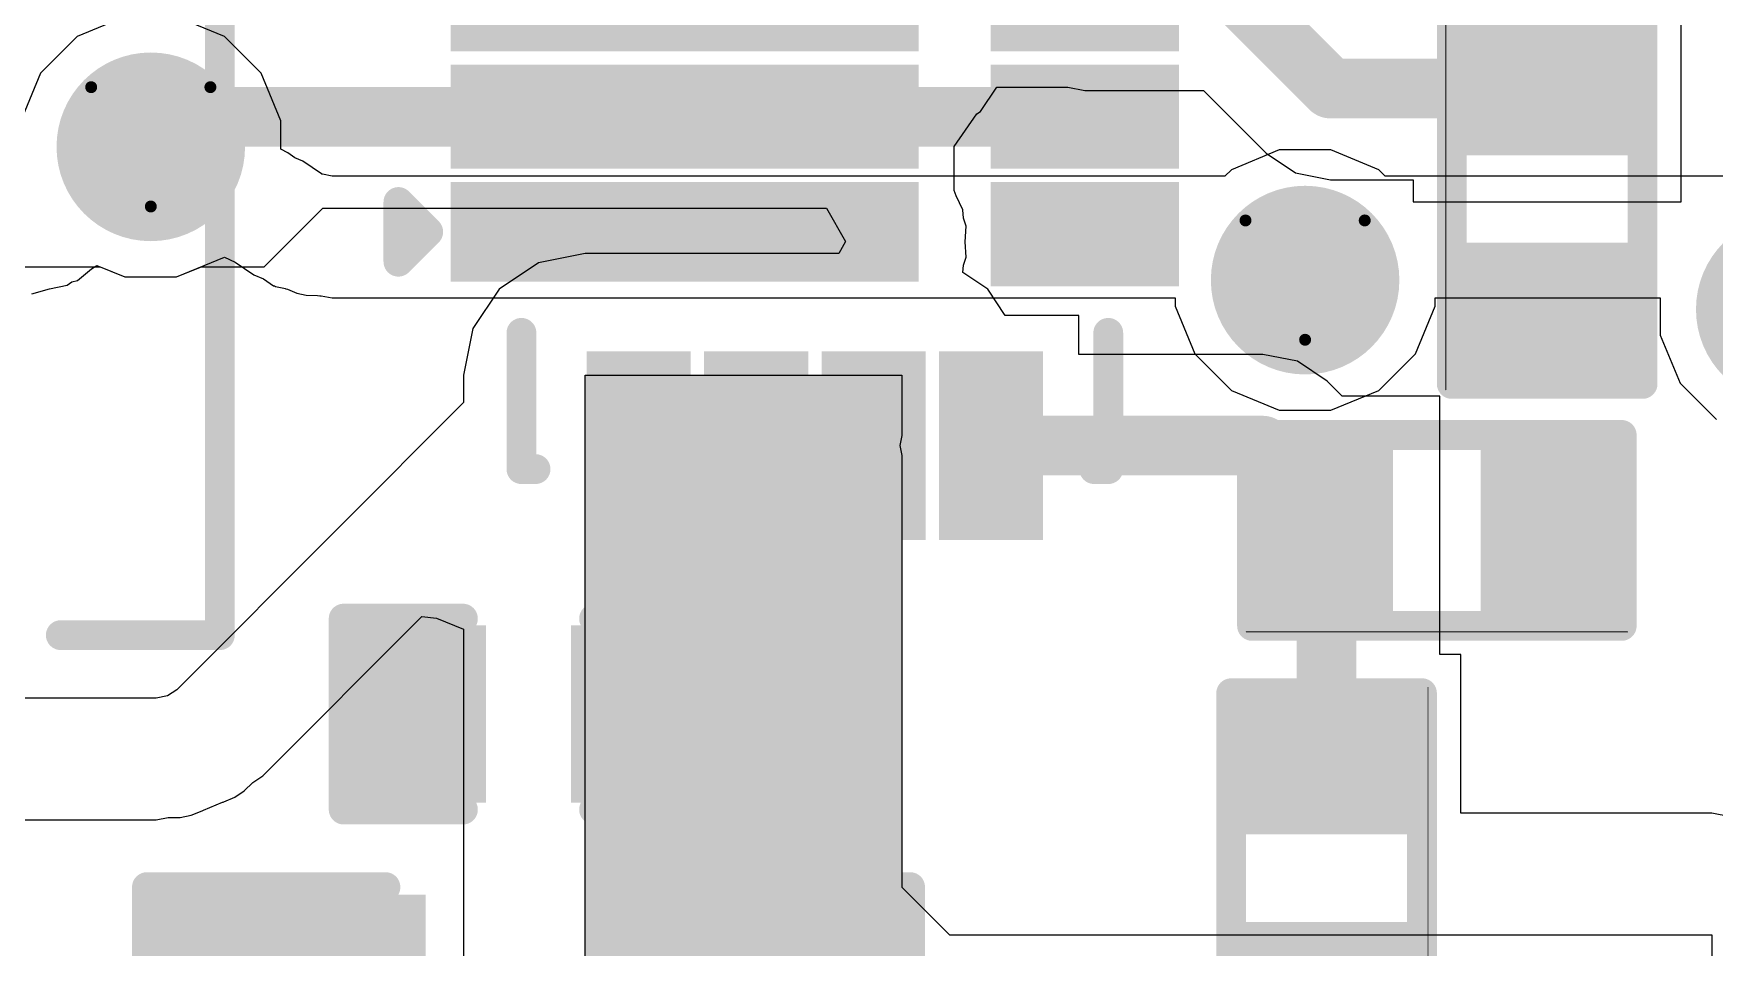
# Model space of a CAD drawing. Header units: inches. Extents: x -6 to 385, y -2 to 102.
# Drawn here: x 8.37 to 15.53, y 13.41 to 17.29 of the extents above; entities that cross this region are included whole.
import ezdxf

# ---------------------------------------------------------------- set-up
doc = ezdxf.new("R2010")
doc.units = ezdxf.units.IN
for name, color, linetype in [('Bottom Layer', 5, 'Continuous'), ('Bottom Overlay', 54, 'Continuous'), ('Bottom Paste', 16, 'Continuous'), ('Bottom Solder', 6, 'Continuous'), ('Drill Drawing', 1, 'Continuous'), ('Layer 1', 16, 'Continuous'), ('Layer 2', 76, 'Continuous'), ('Top Layer', 1, 'Continuous'), ('Top Solder', 216, 'Continuous'), ('Via Holes', 16, 'Continuous')]:
    doc.layers.add(name, color=color, linetype=linetype)

# ---------------------------------------------------------------- blocks, each defined once
blk = doc.blocks.new('R___0402_B_21')
at = {"layer": 'Bottom Layer'}
for points in [[(-0.2413, 0.3175), (-0.2412999999999999, -0.3175), (-0.6985, -0.3175), (-0.6985, 0.3175)], [(0.6985, 0.3175), (0.6985, -0.3175), (0.2413, -0.3175), (0.2412999999999999, 0.3175)]]:
    blk.add_hatch(color=5, dxfattribs=at).paths.add_polyline_path(points)
at = {"layer": 'Bottom Paste'}
for points in [[(-0.2413, 0.3175), (-0.2412999999999999, -0.3175), (-0.6985, -0.3175), (-0.6985, 0.3175)], [(0.6985, 0.3175), (0.6985, -0.3175), (0.2413, -0.3175), (0.2412999999999999, 0.3175)]]:
    blk.add_hatch(color=16, dxfattribs=at).paths.add_polyline_path(points)
at = {"layer": 'Bottom Solder'}
for points in [[(-0.18629884, 0.37250116), (-0.1862988399999999, -0.37250116), (-0.75350116, -0.37250116), (-0.75350116, 0.37250116)], [(0.75350116, 0.37250116), (0.75350116, -0.37250116), (0.18629884, -0.37250116), (0.1862988399999999, 0.37250116)]]:
    blk.add_hatch(color=6, dxfattribs=at).paths.add_polyline_path(points)
at = {"layer": 'Bottom Overlay'}
for points in [[(-0.7874, 0.4064, 0.127, 0.127, 0), (-0.7874, -0.4064, 0.127, 0.127, 0)], [(-0.7874, 0.4064, 0.127, 0.127, 0), (0.7874, 0.4064, 0.127, 0.127, 0)], [(-0.8128, 0.4318, 0.0032258, 0.0032258, 0), (0.8128, 0.4318, 0.0032258, 0.0032258, 0)], [(0.7874, 0.4064, 0.127, 0.127, 0), (0.7874, -0.4064, 0.127, 0.127, 0)], [(-0.7874, -0.4064, 0.127, 0.127, 0), (0.7874, -0.4064, 0.127, 0.127, 0)]]:
    blk.add_lwpolyline(points, format="xyseb", dxfattribs=at)
for points in [[(-0.8191499999999999, 0.4064, 0.0635, 0.0635, 1), (-0.7556499999999999, 0.4064, 0.0635, 0.0635, 1)], [(-0.8191499999999999, 0.4064, 0.0635, 0.0635, 1), (-0.7556499999999999, 0.4064, 0.0635, 0.0635, 1)], [(-0.81360518, 0.4318, 0.0016129, 0.0016129, 1), (-0.8119948199999999, 0.4318, 0.0016129, 0.0016129, 1)], [(0.7556499999999999, 0.4064, 0.0635, 0.0635, 1), (0.8191499999999999, 0.4064, 0.0635, 0.0635, 1)], [(0.7556499999999999, 0.4064, 0.0635, 0.0635, 1), (0.8191499999999999, 0.4064, 0.0635, 0.0635, 1)], [(0.8119948199999999, 0.4318, 0.0016129, 0.0016129, 1), (0.81360518, 0.4318, 0.0016129, 0.0016129, 1)], [(-0.8191499999999999, -0.4064, 0.0635, 0.0635, 1), (-0.7556499999999999, -0.4064, 0.0635, 0.0635, 1)], [(-0.8191499999999999, -0.4064, 0.0635, 0.0635, 1), (-0.7556499999999999, -0.4064, 0.0635, 0.0635, 1)], [(0.7556499999999999, -0.4064, 0.0635, 0.0635, 1), (0.8191499999999999, -0.4064, 0.0635, 0.0635, 1)], [(0.7556499999999999, -0.4064, 0.0635, 0.0635, 1), (0.8191499999999999, -0.4064, 0.0635, 0.0635, 1)]]:
    blk.add_lwpolyline(points, format="xyseb", close=True, dxfattribs=at)
blk = doc.blocks.new('R___0402_B_22')
at = {"layer": 'Bottom Layer'}
for points in [[(-0.2413, 0.3175), (-0.2412999999999999, -0.3175), (-0.6985, -0.3175), (-0.6985, 0.3175)], [(0.6985, 0.3175), (0.6985, -0.3175), (0.2413, -0.3175), (0.2412999999999999, 0.3175)]]:
    blk.add_hatch(color=5, dxfattribs=at).paths.add_polyline_path(points)
at = {"layer": 'Bottom Paste'}
for points in [[(-0.2413, 0.3175), (-0.2412999999999999, -0.3175), (-0.6985, -0.3175), (-0.6985, 0.3175)], [(0.6985, 0.3175), (0.6985, -0.3175), (0.2413, -0.3175), (0.2412999999999999, 0.3175)]]:
    blk.add_hatch(color=16, dxfattribs=at).paths.add_polyline_path(points)
at = {"layer": 'Bottom Solder'}
for points in [[(-0.18629884, 0.37250116), (-0.1862988399999999, -0.37250116), (-0.75350116, -0.37250116), (-0.75350116, 0.37250116)], [(0.75350116, 0.37250116), (0.75350116, -0.37250116), (0.18629884, -0.37250116), (0.1862988399999999, 0.37250116)]]:
    blk.add_hatch(color=6, dxfattribs=at).paths.add_polyline_path(points)
at = {"layer": 'Bottom Overlay'}
for points in [[(-0.7874, 0.4064, 0.127, 0.127, 0), (-0.7874, -0.4064, 0.127, 0.127, 0)], [(0.7874, 0.4064, 0.127, 0.127, 0), (-0.7874, 0.4064, 0.127, 0.127, 0)], [(0.8128, 0.4318, 0.0032258, 0.0032258, 0), (-0.8128, 0.4318, 0.0032258, 0.0032258, 0)], [(0.7874, 0.4064, 0.127, 0.127, 0), (0.7874, -0.4064, 0.127, 0.127, 0)], [(0.7874, -0.4064, 0.127, 0.127, 0), (-0.7874, -0.4064, 0.127, 0.127, 0)]]:
    blk.add_lwpolyline(points, format="xyseb", dxfattribs=at)
for points in [[(-0.8191499999999999, 0.4064, 0.0635, 0.0635, 1), (-0.7556499999999999, 0.4064, 0.0635, 0.0635, 1)], [(-0.8191499999999999, 0.4064, 0.0635, 0.0635, 1), (-0.7556499999999999, 0.4064, 0.0635, 0.0635, 1)], [(-0.81360518, 0.4318, 0.0016129, 0.0016129, 1), (-0.8119948199999999, 0.4318, 0.0016129, 0.0016129, 1)], [(0.7556499999999999, 0.4064, 0.0635, 0.0635, 1), (0.8191499999999999, 0.4064, 0.0635, 0.0635, 1)], [(0.7556499999999999, 0.4064, 0.0635, 0.0635, 1), (0.8191499999999999, 0.4064, 0.0635, 0.0635, 1)], [(0.8119948199999999, 0.4318, 0.0016129, 0.0016129, 1), (0.81360518, 0.4318, 0.0016129, 0.0016129, 1)], [(-0.8191499999999999, -0.4064, 0.0635, 0.0635, 1), (-0.7556499999999999, -0.4064, 0.0635, 0.0635, 1)], [(-0.8191499999999999, -0.4064, 0.0635, 0.0635, 1), (-0.7556499999999999, -0.4064, 0.0635, 0.0635, 1)], [(0.7556499999999999, -0.4064, 0.0635, 0.0635, 1), (0.8191499999999999, -0.4064, 0.0635, 0.0635, 1)], [(0.7556499999999999, -0.4064, 0.0635, 0.0635, 1), (0.8191499999999999, -0.4064, 0.0635, 0.0635, 1)]]:
    blk.add_lwpolyline(points, format="xyseb", close=True, dxfattribs=at)
blk = doc.blocks.new('R___0402_B_24')
at = {"layer": 'Bottom Layer'}
for points in [[(-0.2413, 0.3175), (-0.2412999999999999, -0.3175), (-0.6985, -0.3175), (-0.6985, 0.3175)], [(0.6985, 0.3175), (0.6985, -0.3175), (0.2413, -0.3175), (0.2412999999999999, 0.3175)]]:
    blk.add_hatch(color=5, dxfattribs=at).paths.add_polyline_path(points)
at = {"layer": 'Bottom Paste'}
for points in [[(-0.2413, 0.3175), (-0.2412999999999999, -0.3175), (-0.6985, -0.3175), (-0.6985, 0.3175)], [(0.6985, 0.3175), (0.6985, -0.3175), (0.2413, -0.3175), (0.2412999999999999, 0.3175)]]:
    blk.add_hatch(color=16, dxfattribs=at).paths.add_polyline_path(points)
at = {"layer": 'Bottom Solder'}
for points in [[(-0.18629884, 0.37250116), (-0.1862988399999999, -0.37250116), (-0.75350116, -0.37250116), (-0.75350116, 0.37250116)], [(0.75350116, 0.37250116), (0.75350116, -0.37250116), (0.18629884, -0.37250116), (0.1862988399999999, 0.37250116)]]:
    blk.add_hatch(color=6, dxfattribs=at).paths.add_polyline_path(points)
at = {"layer": 'Bottom Overlay'}
for points in [[(-0.7874, -0.4064, 0.127, 0.127, 0), (-0.7874, 0.4064, 0.127, 0.127, 0)], [(0.7874, 0.4064, 0.127, 0.127, 0), (-0.7874, 0.4064, 0.127, 0.127, 0)], [(0.8128, 0.4318, 0.0032258, 0.0032258, 0), (-0.8128, 0.4318, 0.0032258, 0.0032258, 0)], [(0.7874, -0.4064, 0.127, 0.127, 0), (0.7874, 0.4064, 0.127, 0.127, 0)], [(0.7874, -0.4064, 0.127, 0.127, 0), (-0.7874, -0.4064, 0.127, 0.127, 0)]]:
    blk.add_lwpolyline(points, format="xyseb", dxfattribs=at)
for points in [[(-0.8191499999999999, 0.4064, 0.0635, 0.0635, 1), (-0.7556499999999999, 0.4064, 0.0635, 0.0635, 1)], [(-0.8191499999999999, 0.4064, 0.0635, 0.0635, 1), (-0.7556499999999999, 0.4064, 0.0635, 0.0635, 1)], [(-0.81360518, 0.4318, 0.0016129, 0.0016129, 1), (-0.8119948199999999, 0.4318, 0.0016129, 0.0016129, 1)], [(0.7556499999999999, 0.4064, 0.0635, 0.0635, 1), (0.8191499999999999, 0.4064, 0.0635, 0.0635, 1)], [(0.7556499999999999, 0.4064, 0.0635, 0.0635, 1), (0.8191499999999999, 0.4064, 0.0635, 0.0635, 1)], [(0.8119948199999999, 0.4318, 0.0016129, 0.0016129, 1), (0.81360518, 0.4318, 0.0016129, 0.0016129, 1)], [(-0.8191499999999999, -0.4064, 0.0635, 0.0635, 1), (-0.7556499999999999, -0.4064, 0.0635, 0.0635, 1)], [(-0.8191499999999999, -0.4064, 0.0635, 0.0635, 1), (-0.7556499999999999, -0.4064, 0.0635, 0.0635, 1)], [(0.7556499999999999, -0.4064, 0.0635, 0.0635, 1), (0.8191499999999999, -0.4064, 0.0635, 0.0635, 1)], [(0.7556499999999999, -0.4064, 0.0635, 0.0635, 1), (0.8191499999999999, -0.4064, 0.0635, 0.0635, 1)]]:
    blk.add_lwpolyline(points, format="xyseb", close=True, dxfattribs=at)
blk = doc.blocks.new('PSPMAA0412_1R0M_ANP__B_44')
at = {"layer": 'Bottom Layer'}
for points in [[(-2.47500013, 1.15000024), (-1.07500039, 1.15000024), (-1.07500039, -1.15000024), (-2.47500013, -1.15000024)], [(1.07500039, 1.15000024), (2.47500013, 1.15000024), (2.47500013, -1.15000024), (1.07500039, -1.15000024)]]:
    blk.add_hatch(color=5, dxfattribs=at).paths.add_polyline_path(points)
at = {"layer": 'Bottom Paste'}
for points in [[(-2.47500013, 1.15000024), (-1.07500039, 1.15000024), (-1.07500039, -1.15000024), (-2.47500013, -1.15000024)], [(1.07500039, 1.15000024), (2.47500013, 1.15000024), (2.47500013, -1.15000024), (1.07500039, -1.15000024)]]:
    blk.add_hatch(color=16, dxfattribs=at).paths.add_polyline_path(points)
at = {"layer": 'Bottom Solder'}
for points in [[(-2.57660013, 1.25160024), (-0.9734003899999999, 1.25160024), (-0.9734003899999999, -1.25160024), (-2.57660013, -1.25160024)], [(0.9734003899999999, 1.25160024), (2.57660013, 1.25160024), (2.57660013, -1.25160024), (0.9734003899999999, -1.25160024)]]:
    blk.add_hatch(color=6, dxfattribs=at).paths.add_polyline_path(points)
at = {"layer": 'Bottom Overlay'}
for points in [[(-2.20680026, 1.4224, 0.127, 0.127, 0), (-2.20680026, 2.10000088, 0.127, 0.127, 0)], [(0, 2.10000088, 0.127, 0.127, 0), (-2.20000068, 2.10000088, 0.127, 0.127, 0)], [(2.20000068, 2.10000088, 0.127, 0.127, 0), (0, 2.10000088, 0.127, 0.127, 0)], [(2.20680026, 1.4224, 0.127, 0.127, 0), (2.20680026, 2.10000088, 0.127, 0.127, 0)], [(-2.20680026, -2.10000088, 0.127, 0.127, 0), (-2.20680026, -1.4224, 0.127, 0.127, 0)], [(2.20680026, -2.10000088, 0.127, 0.127, 0), (2.20680026, -1.4224, 0.127, 0.127, 0)], [(0, -2.10000088, 0.127, 0.127, 0), (-2.20000068, -2.10000088, 0.127, 0.127, 0)], [(2.20000068, -2.10000088, 0.127, 0.127, 0), (0, -2.10000088, 0.127, 0.127, 0)]]:
    blk.add_lwpolyline(points, format="xyseb", dxfattribs=at)
for points in [[(-2.23855026, 2.10000088, 0.0635, 0.0635, 1), (-2.17505026, 2.10000088, 0.0635, 0.0635, 1)], [(-2.23175068, 2.10000088, 0.0635, 0.0635, 1), (-2.16825068, 2.10000088, 0.0635, 0.0635, 1)], [(-0.03175, 2.10000088, 0.0635, 0.0635, 1), (0.03175, 2.10000088, 0.0635, 0.0635, 1)], [(-0.03175, 2.10000088, 0.0635, 0.0635, 1), (0.03175, 2.10000088, 0.0635, 0.0635, 1)], [(2.16825068, 2.10000088, 0.0635, 0.0635, 1), (2.23175068, 2.10000088, 0.0635, 0.0635, 1)], [(2.17505026, 2.10000088, 0.0635, 0.0635, 1), (2.23855026, 2.10000088, 0.0635, 0.0635, 1)], [(-2.23855026, 1.4224, 0.0635, 0.0635, 1), (-2.17505026, 1.4224, 0.0635, 0.0635, 1)], [(2.17505026, 1.4224, 0.0635, 0.0635, 1), (2.23855026, 1.4224, 0.0635, 0.0635, 1)], [(-2.23855026, -1.4224, 0.0635, 0.0635, 1), (-2.17505026, -1.4224, 0.0635, 0.0635, 1)], [(2.17505026, -1.4224, 0.0635, 0.0635, 1), (2.23855026, -1.4224, 0.0635, 0.0635, 1)], [(-2.23855026, -2.10000088, 0.0635, 0.0635, 1), (-2.17505026, -2.10000088, 0.0635, 0.0635, 1)], [(-2.23175068, -2.10000088, 0.0635, 0.0635, 1), (-2.16825068, -2.10000088, 0.0635, 0.0635, 1)], [(-0.03175, -2.10000088, 0.0635, 0.0635, 1), (0.03175, -2.10000088, 0.0635, 0.0635, 1)], [(-0.03175, -2.10000088, 0.0635, 0.0635, 1), (0.03175, -2.10000088, 0.0635, 0.0635, 1)], [(2.16825068, -2.10000088, 0.0635, 0.0635, 1), (2.23175068, -2.10000088, 0.0635, 0.0635, 1)], [(2.17505026, -2.10000088, 0.0635, 0.0635, 1), (2.23855026, -2.10000088, 0.0635, 0.0635, 1)]]:
    blk.add_lwpolyline(points, format="xyseb", close=True, dxfattribs=at)
blk = doc.blocks.new('14_VQFN_HR__3_2_5__B_85')
at = {"layer": 'Bottom Layer'}
for points in [[(-1.0700004, 1.69999914), (-0.83000088, 1.69999914), (-0.83000088, 1.10000034), (-1.0700004, 1.10000034)], [(-0.56999886, 1.69999914), (-0.32999934, 1.69999914), (-0.32999934, 1.10000034), (-0.56999886, 1.10000034)], [(-0.06999986, 1.69999914), (0.16999966, 1.69999914), (0.16999966, 1.10000034), (-0.06999986, 1.10000034)], [(0.4300016799999999, 1.69999914), (0.6700012, 1.69999914), (0.6700012, 1.10000034), (0.4300016799999999, 1.10000034)], [(-1.64999924, 0.5999987999999999), (0.13999972, 0.5999987999999999), (0.13999972, 0.37999924), (-1.64999924, 0.37999924)], [(1.25000004, 0.6199987599999999), (1.25000004, 0.3799992399999999), (0.65000124, 0.3799992400000001), (0.65000124, 0.61999876)], [(-1.64999924, 0.11999976), (0.13999972, 0.11999976), (0.13999972, -0.11999976), (-1.64999924, -0.11999976)], [(1.25000004, 0.1199997599999999), (1.25000004, -0.11999976), (0.65000124, -0.1199997599999999), (0.65000124, 0.11999976)], [(-1.64999924, -0.37999924), (0.13999972, -0.37999924), (0.13999972, -0.5999987999999999), (-1.64999924, -0.5999987999999999)], [(1.25000004, -0.3799992400000001), (1.25000004, -0.61999876), (0.65000124, -0.6199987599999999), (0.65000124, -0.3799992399999999)], [(-0.83000088, -1.69999914), (-1.0700004, -1.69999914), (-1.0700004, -1.10000034), (-0.83000088, -1.10000034)], [(-0.32999934, -1.69999914), (-0.56999886, -1.69999914), (-0.56999886, -1.10000034), (-0.3299993399999999, -1.10000034)], [(0.1699996599999999, -1.69999914), (-0.06999986000000004, -1.69999914), (-0.06999985999999996, -1.10000034), (0.16999966, -1.10000034)], [(0.6700012, -1.69999914), (0.4300016799999999, -1.69999914), (0.4300016799999999, -1.10000034), (0.6700012, -1.10000034)]]:
    blk.add_hatch(color=5, dxfattribs=at).paths.add_polyline_path(points)
at = {"layer": 'Bottom Paste'}
for points in [[(-1.0700004, 1.69999914), (-0.83000088, 1.69999914), (-0.83000088, 1.10000034), (-1.0700004, 1.10000034)], [(-0.56999886, 1.69999914), (-0.32999934, 1.69999914), (-0.32999934, 1.10000034), (-0.56999886, 1.10000034)], [(-0.06999986, 1.69999914), (0.16999966, 1.69999914), (0.16999966, 1.10000034), (-0.06999986, 1.10000034)], [(0.4300016799999999, 1.69999914), (0.6700012, 1.69999914), (0.6700012, 1.10000034), (0.4300016799999999, 1.10000034)], [(-1.64999924, 0.5999987999999999), (0.13999972, 0.5999987999999999), (0.13999972, 0.37999924), (-1.64999924, 0.37999924)], [(1.25000004, 0.6199987599999999), (1.25000004, 0.3799992399999999), (0.65000124, 0.3799992400000001), (0.65000124, 0.61999876)], [(-1.64999924, 0.11999976), (0.13999972, 0.11999976), (0.13999972, -0.11999976), (-1.64999924, -0.11999976)], [(1.25000004, 0.1199997599999999), (1.25000004, -0.11999976), (0.65000124, -0.1199997599999999), (0.65000124, 0.11999976)], [(-1.64999924, -0.37999924), (0.13999972, -0.37999924), (0.13999972, -0.5999987999999999), (-1.64999924, -0.5999987999999999)], [(1.25000004, -0.3799992400000001), (1.25000004, -0.61999876), (0.65000124, -0.6199987599999999), (0.65000124, -0.3799992399999999)], [(-0.83000088, -1.69999914), (-1.0700004, -1.69999914), (-1.0700004, -1.10000034), (-0.83000088, -1.10000034)], [(-0.32999934, -1.69999914), (-0.56999886, -1.69999914), (-0.56999886, -1.10000034), (-0.3299993399999999, -1.10000034)], [(0.1699996599999999, -1.69999914), (-0.06999986000000004, -1.69999914), (-0.06999985999999996, -1.10000034), (0.16999966, -1.10000034)], [(0.6700012, -1.69999914), (0.4300016799999999, -1.69999914), (0.4300016799999999, -1.10000034), (0.6700012, -1.10000034)]]:
    blk.add_hatch(color=16, dxfattribs=at).paths.add_polyline_path(points)
at = {"layer": 'Bottom Solder'}
for points in [[(-1.1716004, 1.80159914), (-0.7284008799999999, 1.80159914), (-0.7284008799999999, 0.9984003399999999), (-1.1716004, 0.9984003399999999)], [(-0.6715988599999999, 1.80159914), (-0.22839934, 1.80159914), (-0.22839934, 0.9984003399999999), (-0.6715988599999999, 0.9984003399999999)], [(-0.17159986, 1.80159914), (0.27159966, 1.80159914), (0.27159966, 0.9984003399999999), (-0.17159986, 0.9984003399999999)], [(0.32840168, 1.80159914), (0.7716011999999999, 1.80159914), (0.7716011999999999, 0.9984003399999999), (0.32840168, 0.9984003399999999)], [(1.35160004, 0.72159876), (1.35160004, 0.2783992399999999), (0.5484012399999999, 0.27839924), (0.54840124, 0.72159876)], [(-1.75159924, 0.7015988), (0.24159972, 0.7015988), (0.24159972, 0.2783992399999999), (-1.75159924, 0.2783992399999999)], [(-1.75159924, 0.22159976), (0.24159972, 0.22159976), (0.24159972, -0.22159976), (-1.75159924, -0.22159976)], [(1.35160004, 0.2215997599999999), (1.35160004, -0.2215997600000001), (0.5484012399999999, -0.2215997599999999), (0.54840124, 0.2215997600000001)], [(-1.75159924, -0.2783992399999999), (0.24159972, -0.2783992399999999), (0.24159972, -0.7015988), (-1.75159924, -0.7015988)], [(1.35160004, -0.27839924), (1.35160004, -0.72159876), (0.5484012399999999, -0.72159876), (0.54840124, -0.2783992399999999)], [(-0.7284008799999999, -1.80159914), (-1.1716004, -1.80159914), (-1.1716004, -0.9984003399999999), (-0.7284008799999999, -0.9984003399999999)], [(-0.22839934, -1.80159914), (-0.6715988599999999, -1.80159914), (-0.6715988599999999, -0.9984003399999999), (-0.22839934, -0.9984003399999999)], [(0.27159966, -1.80159914), (-0.17159986, -1.80159914), (-0.17159986, -0.9984003399999999), (0.27159966, -0.9984003399999999)], [(0.7716011999999999, -1.80159914), (0.3284016799999999, -1.80159914), (0.32840168, -0.9984003399999999), (0.7716011999999999, -0.9984003399999999)]]:
    blk.add_hatch(color=6, dxfattribs=at).paths.add_polyline_path(points)
at = {"layer": 'Bottom Overlay'}
for points in [[(-1.44999964, 1.49999954, 0.127, 0.127, 0), (-1.38999976, 1.49999954, 0.127, 0.127, 0)], [(-1.44999964, 0.9200007, 0.127, 0.127, 0), (-1.44999964, 1.49999954, 0.127, 0.127, 0)], [(0.99000056, 1.49999954, 0.127, 0.127, 0), (1.05000044, 1.49999954, 0.127, 0.127, 0)], [(1.05000044, 0.9200007, 0.127, 0.127, 0), (1.05000044, 1.49999954, 0.127, 0.127, 0)], [(-1.97419976, -0.61699902, 0.127, 0.127, 0), (-1.97419976, -0.36299902, 0.127, 0.127, 0)], [(-1.97419976, -0.36299902, 0.127, 0.127, 0), (-1.84719976, -0.48999902, 0.127, 0.127, 0)], [(-1.97419976, -0.61699902, 0.127, 0.127, 0), (-1.84719976, -0.48999902, 0.127, 0.127, 0)], [(-1.44999964, -1.49999954, 0.127, 0.127, 0), (-1.44999964, -0.9200007, 0.127, 0.127, 0)], [(1.05000044, -1.49999954, 0.127, 0.127, 0), (1.05000044, -0.9200007, 0.127, 0.127, 0)], [(-1.44999964, -1.49999954, 0.127, 0.127, 0), (-1.38999976, -1.49999954, 0.127, 0.127, 0)], [(0.99000056, -1.49999954, 0.127, 0.127, 0), (1.05000044, -1.49999954, 0.127, 0.127, 0)]]:
    blk.add_lwpolyline(points, format="xyseb", dxfattribs=at)
for points in [[(-1.48174964, 1.49999954, 0.0635, 0.0635, 1), (-1.41824964, 1.49999954, 0.0635, 0.0635, 1)], [(-1.48174964, 1.49999954, 0.0635, 0.0635, 1), (-1.41824964, 1.49999954, 0.0635, 0.0635, 1)], [(-1.42174976, 1.49999954, 0.0635, 0.0635, 1), (-1.35824976, 1.49999954, 0.0635, 0.0635, 1)], [(0.95825056, 1.49999954, 0.0635, 0.0635, 1), (1.02175056, 1.49999954, 0.0635, 0.0635, 1)], [(1.01825044, 1.49999954, 0.0635, 0.0635, 1), (1.08175044, 1.49999954, 0.0635, 0.0635, 1)], [(1.01825044, 1.49999954, 0.0635, 0.0635, 1), (1.08175044, 1.49999954, 0.0635, 0.0635, 1)], [(-1.48174964, 0.9200007, 0.0635, 0.0635, 1), (-1.41824964, 0.9200007, 0.0635, 0.0635, 1)], [(1.01825044, 0.9200007, 0.0635, 0.0635, 1), (1.08175044, 0.9200007, 0.0635, 0.0635, 1)], [(-2.00594976, -0.36299902, 0.0635, 0.0635, 1), (-1.94244976, -0.36299902, 0.0635, 0.0635, 1)], [(-2.00594976, -0.36299902, 0.0635, 0.0635, 1), (-1.94244976, -0.36299902, 0.0635, 0.0635, 1)], [(-1.87894976, -0.48999902, 0.0635, 0.0635, 1), (-1.81544976, -0.48999902, 0.0635, 0.0635, 1)], [(-1.87894976, -0.48999902, 0.0635, 0.0635, 1), (-1.81544976, -0.48999902, 0.0635, 0.0635, 1)], [(-2.00594976, -0.61699902, 0.0635, 0.0635, 1), (-1.94244976, -0.61699902, 0.0635, 0.0635, 1)], [(-2.00594976, -0.61699902, 0.0635, 0.0635, 1), (-1.94244976, -0.61699902, 0.0635, 0.0635, 1)], [(-1.48174964, -0.9200007, 0.0635, 0.0635, 1), (-1.41824964, -0.9200007, 0.0635, 0.0635, 1)], [(1.01825044, -0.9200007, 0.0635, 0.0635, 1), (1.08175044, -0.9200007, 0.0635, 0.0635, 1)], [(-1.48174964, -1.49999954, 0.0635, 0.0635, 1), (-1.41824964, -1.49999954, 0.0635, 0.0635, 1)], [(-1.48174964, -1.49999954, 0.0635, 0.0635, 1), (-1.41824964, -1.49999954, 0.0635, 0.0635, 1)], [(-1.42174976, -1.49999954, 0.0635, 0.0635, 1), (-1.35824976, -1.49999954, 0.0635, 0.0635, 1)], [(0.95825056, -1.49999954, 0.0635, 0.0635, 1), (1.02175056, -1.49999954, 0.0635, 0.0635, 1)], [(1.01825044, -1.49999954, 0.0635, 0.0635, 1), (1.08175044, -1.49999954, 0.0635, 0.0635, 1)], [(1.01825044, -1.49999954, 0.0635, 0.0635, 1), (1.08175044, -1.49999954, 0.0635, 0.0635, 1)]]:
    blk.add_lwpolyline(points, format="xyseb", close=True, dxfattribs=at)
blk = doc.blocks.new('C___0805_B_166')
at = {"layer": 'Bottom Layer'}
for points in [[(-1.524, 0.7619999999999999), (-0.508, 0.7619999999999999), (-0.508, -0.7619999999999999), (-1.524, -0.7619999999999999)], [(0.508, 0.7619999999999999), (1.524, 0.7619999999999999), (1.524, -0.7619999999999999), (0.508, -0.7619999999999999)]]:
    blk.add_hatch(color=5, dxfattribs=at).paths.add_polyline_path(points)
at = {"layer": 'Bottom Paste'}
for points in [[(-1.524, 0.7619999999999999), (-0.508, 0.7619999999999999), (-0.508, -0.7619999999999999), (-1.524, -0.7619999999999999)], [(0.508, 0.7619999999999999), (1.524, 0.7619999999999999), (1.524, -0.7619999999999999), (0.508, -0.7619999999999999)]]:
    blk.add_hatch(color=16, dxfattribs=at).paths.add_polyline_path(points)
at = {"layer": 'Bottom Solder'}
for points in [[(-1.59399986, 0.8319998599999999), (-0.4380001399999999, 0.8319998599999999), (-0.4380001399999999, -0.8319998599999999), (-1.59399986, -0.8319998599999999)], [(0.4380001399999999, 0.8319998599999999), (1.59399986, 0.8319998599999999), (1.59399986, -0.8319998599999999), (0.4380001399999999, -0.8319998599999999)]]:
    blk.add_hatch(color=6, dxfattribs=at).paths.add_polyline_path(points)
at = {"layer": 'Bottom Overlay'}
for points in [[(-1.6256, 0.8636, 0.127, 0.127, 0), (-0.6096, 0.8636, 0.127, 0.127, 0)], [(-1.6256, -0.8636, 0.127, 0.127, 0), (-1.6256, 0.8636, 0.127, 0.127, 0)], [(0.6096, 0.8636, 0.127, 0.127, 0), (1.6256, 0.8636, 0.127, 0.127, 0)], [(1.6256, -0.8636, 0.127, 0.127, 0), (1.6256, 0.8636, 0.127, 0.127, 0)], [(-1.6256, -0.8636, 0.127, 0.127, 0), (-0.6096, -0.8636, 0.127, 0.127, 0)], [(0.6096, -0.8636, 0.127, 0.127, 0), (1.6256, -0.8636, 0.127, 0.127, 0)]]:
    blk.add_lwpolyline(points, format="xyseb", dxfattribs=at)
for points in [[(-1.65735, 0.8636, 0.0635, 0.0635, 1), (-1.59385, 0.8636, 0.0635, 0.0635, 1)], [(-1.65735, 0.8636, 0.0635, 0.0635, 1), (-1.59385, 0.8636, 0.0635, 0.0635, 1)], [(-0.64135, 0.8636, 0.0635, 0.0635, 1), (-0.57785, 0.8636, 0.0635, 0.0635, 1)], [(0.57785, 0.8636, 0.0635, 0.0635, 1), (0.64135, 0.8636, 0.0635, 0.0635, 1)], [(1.59385, 0.8636, 0.0635, 0.0635, 1), (1.65735, 0.8636, 0.0635, 0.0635, 1)], [(1.59385, 0.8636, 0.0635, 0.0635, 1), (1.65735, 0.8636, 0.0635, 0.0635, 1)], [(-1.65735, -0.8636, 0.0635, 0.0635, 1), (-1.59385, -0.8636, 0.0635, 0.0635, 1)], [(-1.65735, -0.8636, 0.0635, 0.0635, 1), (-1.59385, -0.8636, 0.0635, 0.0635, 1)], [(-0.64135, -0.8636, 0.0635, 0.0635, 1), (-0.57785, -0.8636, 0.0635, 0.0635, 1)], [(0.57785, -0.8636, 0.0635, 0.0635, 1), (0.64135, -0.8636, 0.0635, 0.0635, 1)], [(1.59385, -0.8636, 0.0635, 0.0635, 1), (1.65735, -0.8636, 0.0635, 0.0635, 1)], [(1.59385, -0.8636, 0.0635, 0.0635, 1), (1.65735, -0.8636, 0.0635, 0.0635, 1)]]:
    blk.add_lwpolyline(points, format="xyseb", close=True, dxfattribs=at)
blk = doc.blocks.new('C___0402_B_167')
at = {"layer": 'Bottom Layer'}
for points in [[(-0.2412999999999999, 0.3174999999999999), (-0.2413000000000001, -0.3175), (-0.6985, -0.3174999999999999), (-0.6985, 0.3175)], [(0.6985, 0.3174999999999999), (0.6985, -0.3175), (0.2412999999999999, -0.3174999999999999), (0.2413000000000001, 0.3175)]]:
    blk.add_hatch(color=5, dxfattribs=at).paths.add_polyline_path(points)
at = {"layer": 'Bottom Paste'}
for points in [[(-0.2412999999999999, 0.3174999999999999), (-0.2413000000000001, -0.3175), (-0.6985, -0.3174999999999999), (-0.6985, 0.3175)], [(0.6985, 0.3174999999999999), (0.6985, -0.3175), (0.2412999999999999, -0.3174999999999999), (0.2413000000000001, 0.3175)]]:
    blk.add_hatch(color=16, dxfattribs=at).paths.add_polyline_path(points)
at = {"layer": 'Bottom Solder'}
for points in [[(-0.1813001199999999, 0.3774998799999999), (-0.1813001200000001, -0.3774998800000001), (-0.7584998799999999, -0.3774998799999999), (-0.7584998799999999, 0.3774998800000001)], [(0.7584998799999999, 0.3774998799999999), (0.7584998799999999, -0.3774998800000001), (0.1813001199999999, -0.3774998799999999), (0.1813001200000001, 0.3774998800000001)]]:
    blk.add_hatch(color=6, dxfattribs=at).paths.add_polyline_path(points)
at = {"layer": 'Bottom Overlay'}
for points in [[(-0.7874, 0.4064, 0.127, 0.127, 0), (-0.2794, 0.4064, 0.127, 0.127, 0)], [(-0.7874, -0.4064, 0.127, 0.127, 0), (-0.7874, 0.4064, 0.127, 0.127, 0)], [(0.2794, 0.4064, 0.127, 0.127, 0), (0.7874, 0.4064, 0.127, 0.127, 0)], [(0.7874, -0.4064, 0.127, 0.127, 0), (0.7874, 0.4064, 0.127, 0.127, 0)], [(-0.7874, -0.4064, 0.127, 0.127, 0), (-0.2794, -0.4064, 0.127, 0.127, 0)], [(0.2794, -0.4064, 0.127, 0.127, 0), (0.7874, -0.4064, 0.127, 0.127, 0)]]:
    blk.add_lwpolyline(points, format="xyseb", dxfattribs=at)
for points in [[(-0.8191499999999999, 0.4064, 0.0635, 0.0635, 1), (-0.7556499999999999, 0.4064, 0.0635, 0.0635, 1)], [(-0.8191499999999999, 0.4064, 0.0635, 0.0635, 1), (-0.7556499999999999, 0.4064, 0.0635, 0.0635, 1)], [(-0.31115, 0.4064, 0.0635, 0.0635, 1), (-0.24765, 0.4064, 0.0635, 0.0635, 1)], [(0.24765, 0.4064, 0.0635, 0.0635, 1), (0.31115, 0.4064, 0.0635, 0.0635, 1)], [(0.7556499999999999, 0.4064, 0.0635, 0.0635, 1), (0.8191499999999999, 0.4064, 0.0635, 0.0635, 1)], [(0.7556499999999999, 0.4064, 0.0635, 0.0635, 1), (0.8191499999999999, 0.4064, 0.0635, 0.0635, 1)], [(-0.8191499999999999, -0.4064, 0.0635, 0.0635, 1), (-0.7556499999999999, -0.4064, 0.0635, 0.0635, 1)], [(-0.8191499999999999, -0.4064, 0.0635, 0.0635, 1), (-0.7556499999999999, -0.4064, 0.0635, 0.0635, 1)], [(-0.31115, -0.4064, 0.0635, 0.0635, 1), (-0.24765, -0.4064, 0.0635, 0.0635, 1)], [(0.24765, -0.4064, 0.0635, 0.0635, 1), (0.31115, -0.4064, 0.0635, 0.0635, 1)], [(0.7556499999999999, -0.4064, 0.0635, 0.0635, 1), (0.8191499999999999, -0.4064, 0.0635, 0.0635, 1)], [(0.7556499999999999, -0.4064, 0.0635, 0.0635, 1), (0.8191499999999999, -0.4064, 0.0635, 0.0635, 1)]]:
    blk.add_lwpolyline(points, format="xyseb", close=True, dxfattribs=at)

msp = doc.modelspace()

# ---------------------------------------------------------------- hatches: boundary and pattern name
at = {"layer": 'Bottom Layer'}
h = msp.add_hatch(color=5, dxfattribs=at)
edge = h.paths.add_edge_path()
edge.add_arc((8.86860558, 16.81313376), 0.2999994, 0, 360)
h = msp.add_hatch(color=5, dxfattribs=at)
edge = h.paths.add_edge_path()
edge.add_arc((13.78631736, 16.2457384), 0.2999994, 0, 360)
msp.add_hatch(color=5, dxfattribs=at).paths.add_polyline_path([(10.71906162, 12.03616592), (12.06765938, 12.03616592), (12.06765938, 15.84118244), (10.71906162, 15.84118244)])
at = {"layer": 'Bottom Solder'}
h = msp.add_hatch(color=6, dxfattribs=at)
edge = h.paths.add_edge_path()
edge.add_arc((8.86860558, 16.81313376), 0.4015993999999999, 0, 360)
h = msp.add_hatch(color=6, dxfattribs=at)
edge = h.paths.add_edge_path()
edge.add_arc((13.78631736, 16.2457384), 0.4015993999999999, 0, 360)
h = msp.add_hatch(color=6, dxfattribs=at)
edge = h.paths.add_edge_path()
edge.add_arc((15.8531179, 16.12138254), 0.4015993999999999, 0, 360)
at = {"layer": 'Layer 1'}
h = msp.add_hatch(color=16, dxfattribs=at)
edge = h.paths.add_edge_path()
edge.add_arc((8.86860558, 16.81313376), 0.2999994, 0, 360)
h = msp.add_hatch(color=16, dxfattribs=at)
edge = h.paths.add_edge_path()
edge.add_arc((13.78631736, 16.2457384), 0.2999994, 0, 360)
at = {"layer": 'Layer 2'}
h = msp.add_hatch(color=76, dxfattribs=at)
edge = h.paths.add_edge_path()
edge.add_arc((8.86860558, 16.81313376), 0.2999994, 0, 360)
h = msp.add_hatch(color=76, dxfattribs=at)
edge = h.paths.add_edge_path()
edge.add_arc((13.78631736, 16.2457384), 0.2999994, 0, 360)
at = {"layer": 'Top Layer'}
h = msp.add_hatch(color=1, dxfattribs=at)
edge = h.paths.add_edge_path()
edge.add_arc((8.86860558, 16.81313376), 0.2999994, 0, 360)
h = msp.add_hatch(color=1, dxfattribs=at)
edge = h.paths.add_edge_path()
edge.add_arc((13.78631736, 16.2457384), 0.2999994, 0, 360)
at = {"layer": 'Top Solder'}
h = msp.add_hatch(color=216, dxfattribs=at)
edge = h.paths.add_edge_path()
edge.add_arc((8.86860558, 16.81313376), 0.4015993999999999, 0, 360)
h = msp.add_hatch(color=216, dxfattribs=at)
edge = h.paths.add_edge_path()
edge.add_arc((13.78631736, 16.2457384), 0.4015993999999999, 0, 360)
h = msp.add_hatch(color=216, dxfattribs=at)
edge = h.paths.add_edge_path()
edge.add_arc((15.8531179, 16.12138254), 0.4015993999999999, 0, 360)
at = {"layer": 'Via Holes'}
h = msp.add_hatch(color=7, dxfattribs=at)
edge = h.paths.add_edge_path()
edge.add_arc((8.86860558, 16.81313376), 0.1499997, 0, 360)
h = msp.add_hatch(color=7, dxfattribs=at)
edge = h.paths.add_edge_path()
edge.add_arc((13.78631736, 16.2457384), 0.1499997, 0, 360)

# ---------------------------------------------------------------- linework, layer by layer
at = {"layer": 'Bottom Layer'}
for p, q in [((15.38904212, 16.57858254), (15.38904212, 17.54378254)), ((12.40390966, 16.96340016), (12.4732542, 17.06718202)), ((12.4732542, 17.06718202), (12.7749427, 17.06718202)), ((12.7749427, 17.06718202), (12.8476629, 17.05271672)), ((12.8476629, 17.05271672), (13.35362836, 17.05271672)), ((13.35362836, 17.05271672), (13.6198483, 16.78649678)), ((12.29166198, 16.815181), (12.38828612, 16.95296076)), ((12.38828612, 16.95296076), (12.40390966, 16.96340016)), ((12.29166198, 16.62678158), (12.29166198, 16.815181)), ((13.6198483, 16.78649678), (13.74587548, 16.70228816)), ((13.74587548, 16.70228816), (13.89453406, 16.67271748)), ((12.29928198, 16.60402318), (12.29166198, 16.62678158)), ((13.89453406, 16.67271748), (14.24604212, 16.67271748)), ((14.24604212, 16.67271748), (14.24604212, 16.57858254)), ((9.351281779999999, 16.30276648), (9.601233019999999, 16.55271772)), ((9.601233019999999, 16.55271772), (11.74684722, 16.55271772)), ((11.74684722, 16.55271772), (11.82863014, 16.40968778)), ((12.32866978, 16.54472434), (12.29928198, 16.60402318)), ((12.3310777, 16.50905004), (12.32866978, 16.54472434)), ((14.24604212, 16.57858254), (15.38904212, 16.57858254)), ((12.34242896, 16.47514866), (12.3310777, 16.50905004)), ((12.33782394, 16.40913406), (12.34242896, 16.47514866)), ((11.82863014, 16.40968778), (11.79957508, 16.35913416)), ((12.34228418, 16.34308898), (12.33782394, 16.40913406)), ((10.71906162, 16.35913416), (10.52085018, 16.31970828)), ((11.79957508, 16.35913416), (10.71906162, 16.35913416)), ((12.33085418, 16.3092003), (12.34228418, 16.34308898)), ((6.12228646, 16.30276648), (8.653071339999999, 16.30276648)), ((8.653071339999999, 16.30276648), (8.75840768, 16.25913436)), ((8.75840768, 16.25913436), (8.97880348, 16.25913436)), ((8.97880348, 16.25913436), (9.084139819999999, 16.30276648)), ((9.084139819999999, 16.30276648), (9.351281779999999, 16.30276648)), ((10.52085018, 16.31970828), (10.35281394, 16.20743012)), ((12.32866216, 16.2777551), (12.33085418, 16.3092003)), ((12.4339096, 16.20743012), (12.32866216, 16.2777551)), ((10.35281394, 16.20743012), (10.24053578, 16.03939388)), ((12.50891072, 16.09518244), (12.4339096, 16.20743012)), ((12.82166346, 16.09518244), (12.50891072, 16.09518244)), ((12.82166346, 15.9296481), (12.82166346, 16.09518244)), ((10.24053578, 16.03939388), (10.2011099, 15.84118244)), ((13.60569796, 15.9296481), (12.82166346, 15.9296481)), ((13.75435654, 15.90007742), (13.60569796, 15.9296481)), ((13.88038372, 15.8158688), (13.75435654, 15.90007742)), ((10.2011099, 15.84118244), (10.2011099, 15.72411638)), ((10.71906162, 11.45539746), (10.71906162, 15.84118244)), ((10.71906162, 15.84118244), (12.06766192, 15.84118244)), ((12.06766192, 15.84118244), (12.06766192, 15.58373058)), ((13.94451364, 15.75173888), (13.88038372, 15.8158688)), ((10.2011099, 15.72411638), (9.67060042, 15.19360436)), ((14.36034212, 15.75173888), (13.94451364, 15.75173888)), ((14.36034212, 14.65227448), (14.36034212, 15.75173888)), ((12.06766192, 15.58373058), (12.05919864, 15.54118304)), ((12.05919864, 15.54118304), (12.06766192, 15.4986355)), ((12.06766192, 15.4986355), (12.06766192, 13.66176592)), ((9.67060042, 15.19360436), (8.979250519999999, 14.50225446)), ((9.3454982, 14.13600678), (10.0233099, 14.81381848)), ((10.0233099, 14.81381848), (10.08580152, 14.80708748)), ((10.08580152, 14.80708748), (10.2011099, 14.75932532)), ((10.2011099, 14.75932532), (10.2011099, 11.45539746)), ((14.44924212, 14.65227448), (14.36034212, 14.65227448)), ((14.44924212, 13.9764262), (14.44924212, 14.65227448)), ((8.89217932, 14.46618138), (5.34876248, 14.46618138)), ((8.93928616, 14.47555144), (8.89217932, 14.46618138)), ((8.979250519999999, 14.50225446), (8.93928616, 14.47555144)), ((9.26700712, 14.07159238), (9.30307766, 14.10766292)), ((9.30307766, 14.10766292), (9.3454982, 14.13600678)), ((9.1799156, 14.02536692), (9.2270453, 14.04488936)), ((9.2270453, 14.04488936), (9.22705038, 14.04489444)), ((9.22705038, 14.04489444), (9.26700712, 14.07159238)), ((8.993225599999999, 13.95818138), (9.040332439999998, 13.96755144)), ((9.040332439999998, 13.96755144), (9.08746214, 13.98707388)), ((9.08746214, 13.98707388), (9.09039076, 13.98765554)), ((9.09039076, 13.98765554), (9.09287234, 13.98931416)), ((9.09287234, 13.98931416), (9.1745689, 14.02315204)), ((9.1745689, 14.02315204), (9.17746196, 14.02372862)), ((9.17746196, 14.02372862), (9.1799156, 14.02536692)), ((15.51870404, 13.9764262), (14.44924212, 13.9764262)), ((15.71691548, 13.93700032), (15.51870404, 13.9764262)), ((5.34876248, 13.94822966), (8.89217932, 13.94822966)), ((8.89217932, 13.94822966), (8.94221224, 13.95818138)), ((8.94221224, 13.95818138), (8.993225599999999, 13.95818138)), ((12.06766192, 13.66176592), (12.27095336, 13.45847448)), ((12.27095336, 13.45847448), (15.51870404, 13.45847448)), ((15.51870404, 13.45847448), (15.51870404, 9.7350326))]:
    msp.add_line(p, q, dxfattribs=at)
for points in [[(14.81758276, 17.06122318, 0.254, 0.254, 0), (14.81758276, 18.01908258, 0.254, 0.254, 0)], [(13.51453482, 17.44118178, 0.254, 0.254, 0), (13.89453406, 17.06118254, 0.254, 0.254, 0)], [(13.89453406, 17.06118254, 0.254, 0.254, 0), (14.81754212, 17.06118254, 0.254, 0.254, 0)], [(14.81754212, 17.06118254, 0.254, 0.254, 0), (14.81758276, 17.06122318, 0.254, 0.254, 0)], [(8.86860558, 16.81313376, 0.254, 0.254, 0), (8.9966546, 16.94118278, 0.254, 0.254, 0)], [(8.9966546, 16.94118278, 0.254, 0.254, 0), (11.1426625, 16.94118278, 0.254, 0.254, 0)], [(11.1426625, 16.94118278, 0.254, 0.254, 0), (12.8476629, 16.94118278, 0.254, 0.254, 0)], [(10.94766162, 14.39827448, 0.3809999999999999, 0.3809999999999999, 0), (10.94766162, 15.54118304, 0.3809999999999999, 0.3809999999999999, 0)], [(12.4476637, 15.54118304, 0.254, 0.254, 0), (13.60569796, 15.54118304, 0.254, 0.254, 0)], [(13.60569796, 15.54118304, 0.254, 0.254, 0), (13.87774212, 15.26913888, 0.254, 0.254, 0)], [(13.87774212, 15.18023888, 0.254, 0.254, 0), (13.87774212, 15.26913888, 0.254, 0.254, 0)], [(13.87774212, 14.16967448, 0.254, 0.254, 0), (13.87774212, 15.18023888, 0.254, 0.254, 0)]]:
    msp.add_lwpolyline(points, format="xyseb", dxfattribs=at)
for points in [[(13.83103406, 17.06118254, 0.127, 0.127, 1), (13.95803406, 17.06118254, 0.127, 0.127, 1)], [(13.83103406, 17.06118254, 0.127, 0.127, 1), (13.95803406, 17.06118254, 0.127, 0.127, 1)], [(14.75404212, 17.06118254, 0.127, 0.127, 1), (14.88104212, 17.06118254, 0.127, 0.127, 1)], [(14.75404212, 17.06118254, 0.127, 0.127, 1), (14.88104212, 17.06118254, 0.127, 0.127, 1)], [(14.75408276, 17.06122318, 0.127, 0.127, 1), (14.88108276, 17.06122318, 0.127, 0.127, 1)], [(14.75408276, 17.06122318, 0.127, 0.127, 1), (14.88108276, 17.06122318, 0.127, 0.127, 1)], [(8.9331546, 16.94118278, 0.127, 0.127, 1), (9.060154599999999, 16.94118278, 0.127, 0.127, 1)], [(8.9331546, 16.94118278, 0.127, 0.127, 1), (9.060154599999999, 16.94118278, 0.127, 0.127, 1)], [(11.0791625, 16.94118278, 0.127, 0.127, 1), (11.2061625, 16.94118278, 0.127, 0.127, 1)], [(11.0791625, 16.94118278, 0.127, 0.127, 1), (11.2061625, 16.94118278, 0.127, 0.127, 1)], [(12.7841629, 16.94118278, 0.127, 0.127, 1), (12.9111629, 16.94118278, 0.127, 0.127, 1)], [(8.80510558, 16.81313376, 0.127, 0.127, 1), (8.93210558, 16.81313376, 0.127, 0.127, 1)], [(10.85241162, 15.54118304, 0.1905, 0.1905, 1), (11.04291162, 15.54118304, 0.1905, 0.1905, 1)], [(12.3841637, 15.54118304, 0.127, 0.127, 1), (12.5111637, 15.54118304, 0.127, 0.127, 1)], [(13.54219796, 15.54118304, 0.127, 0.127, 1), (13.66919796, 15.54118304, 0.127, 0.127, 1)], [(13.54219796, 15.54118304, 0.127, 0.127, 1), (13.66919796, 15.54118304, 0.127, 0.127, 1)], [(13.81424212, 15.26913888, 0.127, 0.127, 1), (13.94124212, 15.26913888, 0.127, 0.127, 1)], [(13.81424212, 15.26913888, 0.127, 0.127, 1), (13.94124212, 15.26913888, 0.127, 0.127, 1)], [(13.81424212, 15.18023888, 0.127, 0.127, 1), (13.94124212, 15.18023888, 0.127, 0.127, 1)], [(13.81424212, 15.18023888, 0.127, 0.127, 1), (13.94124212, 15.18023888, 0.127, 0.127, 1)], [(10.85241162, 14.39827448, 0.1905, 0.1905, 1), (11.04291162, 14.39827448, 0.1905, 0.1905, 1)], [(13.81424212, 14.16967448, 0.127, 0.127, 1), (13.94124212, 14.16967448, 0.127, 0.127, 1)]]:
    msp.add_lwpolyline(points, format="xyseb", close=True, dxfattribs=at)
at = {"layer": 'Drill Drawing'}
for points in [[(8.61460558, 17.06713376, 0.0508, 0.0508, 0), (9.12260558, 17.06713376, 0.0508, 0.0508, 0)], [(8.61460558, 17.06713376, 0.0508, 0.0508, 0), (8.86860558, 16.55913376, 0.0508, 0.0508, 0)], [(8.86860558, 16.55913376, 0.0508, 0.0508, 0), (9.12260558, 17.06713376, 0.0508, 0.0508, 0)], [(13.53231736, 16.4997384, 0.0508, 0.0508, 0), (14.04031736, 16.4997384, 0.0508, 0.0508, 0)], [(13.53231736, 16.4997384, 0.0508, 0.0508, 0), (13.78631736, 15.9917384, 0.0508, 0.0508, 0)], [(13.78631736, 15.9917384, 0.0508, 0.0508, 0), (14.04031736, 16.4997384, 0.0508, 0.0508, 0)]]:
    msp.add_lwpolyline(points, format="xyseb", dxfattribs=at)
for points in [[(8.60190558, 17.06713376, 0.0254, 0.0254, 1), (8.62730558, 17.06713376, 0.0254, 0.0254, 1)], [(8.60190558, 17.06713376, 0.0254, 0.0254, 1), (8.62730558, 17.06713376, 0.0254, 0.0254, 1)], [(9.10990558, 17.06713376, 0.0254, 0.0254, 1), (9.13530558, 17.06713376, 0.0254, 0.0254, 1)], [(9.10990558, 17.06713376, 0.0254, 0.0254, 1), (9.13530558, 17.06713376, 0.0254, 0.0254, 1)], [(8.85590558, 16.55913376, 0.0254, 0.0254, 1), (8.88130558, 16.55913376, 0.0254, 0.0254, 1)], [(8.85590558, 16.55913376, 0.0254, 0.0254, 1), (8.88130558, 16.55913376, 0.0254, 0.0254, 1)], [(13.51961736, 16.4997384, 0.0254, 0.0254, 1), (13.54501736, 16.4997384, 0.0254, 0.0254, 1)], [(13.51961736, 16.4997384, 0.0254, 0.0254, 1), (13.54501736, 16.4997384, 0.0254, 0.0254, 1)], [(14.02761736, 16.4997384, 0.0254, 0.0254, 1), (14.05301736, 16.4997384, 0.0254, 0.0254, 1)], [(14.02761736, 16.4997384, 0.0254, 0.0254, 1), (14.05301736, 16.4997384, 0.0254, 0.0254, 1)], [(13.77361736, 15.9917384, 0.0254, 0.0254, 1), (13.79901736, 15.9917384, 0.0254, 0.0254, 1)], [(13.77361736, 15.9917384, 0.0254, 0.0254, 1), (13.79901736, 15.9917384, 0.0254, 0.0254, 1)]]:
    msp.add_lwpolyline(points, format="xyseb", close=True, dxfattribs=at)
at = {"layer": 'Layer 2'}
for p, q in [((8.75840768, 17.36713316), (8.554791119999999, 17.28279246)), ((9.18242004, 17.28279246), (8.97880348, 17.36713316)), ((8.554791119999999, 17.28279246), (8.398946879999999, 17.12694822)), ((9.338264279999999, 17.12694822), (9.18242004, 17.28279246)), ((8.398946879999999, 17.12694822), (8.31460618, 16.92333166)), ((9.42260498, 16.92333166), (9.338264279999999, 17.12694822)), ((9.42260498, 16.80268166), (9.42260498, 16.92333166)), ((9.45284114, 16.78810206), (9.42260498, 16.80268166)), ((9.48196478, 16.76616154), (9.45284114, 16.78810206)), ((9.51565534, 16.75220678), (9.48196478, 16.76616154)), ((13.67611946, 16.7997378), (13.4725029, 16.7153971)), ((13.89651526, 16.7997378), (13.67611946, 16.7997378)), ((14.10013182, 16.7153971), (13.89651526, 16.7997378)), ((9.5959041, 16.69858484), (9.51565534, 16.75220678)), ((9.59788784, 16.6966011), (9.5959041, 16.69858484)), ((9.60071232, 16.6965503), (9.59788784, 16.6966011)), ((9.64092814, 16.68779746), (9.60071232, 16.6965503)), ((13.44490326, 16.68779746), (9.64092814, 16.68779746)), ((13.4725029, 16.7153971), (13.44490326, 16.68779746)), ((14.12773146, 16.68779746), (14.10013182, 16.7153971)), ((24.15464816, 16.6878), (14.12773146, 16.68779746)), ((8.97880348, 16.25913436), (9.1824175, 16.34347506)), ((9.1824175, 16.34347506), (9.22789366, 16.32154724)), ((8.5559011, 16.24462588), (8.61625658, 16.2935285)), ((8.61625658, 16.2935285), (8.63888036, 16.30864404)), ((8.63888036, 16.30864404), (8.75840768, 16.25913436)), ((8.75840768, 16.25913436), (8.97880348, 16.25913436)), ((9.22789366, 16.32154724), (9.30813988, 16.26792784)), ((9.30813988, 16.26792784), (9.34884592, 16.25106478)), ((8.36214482, 16.18717362), (8.43661254, 16.20925384)), ((8.43661254, 16.20925384), (8.51281762, 16.22441256)), ((8.51281762, 16.22441256), (8.53283028, 16.23778566)), ((8.53283028, 16.23778566), (8.5559011, 16.24462588)), ((9.34884592, 16.25106478), (9.3911039, 16.22171762)), ((9.3911039, 16.22171762), (9.395734319999999, 16.22070924)), ((9.395734319999999, 16.22070924), (9.399676399999999, 16.21807526)), ((9.399676399999999, 16.21807526), (9.44219854, 16.20961706)), ((9.44219854, 16.20961706), (9.4427167, 16.20927162)), ((9.4427167, 16.20927162), (9.451202839999999, 16.20758252)), ((9.451202839999999, 16.20758252), (9.49056014, 16.19044768)), ((9.49056014, 16.19044768), (9.53077596, 16.18169484)), ((9.53077596, 16.18169484), (9.57894198, 16.1808287)), ((9.57894198, 16.1808287), (9.588573659999998, 16.1787332)), ((9.588573659999998, 16.1787332), (9.591398139999999, 16.1786824)), ((9.591398139999999, 16.1786824), (9.594075299999998, 16.179165)), ((9.594075299999998, 16.179165), (9.64092814, 16.16984574)), ((9.64092814, 16.16984574), (13.23231796, 16.16984574)), ((13.23231796, 16.16984574), (13.23231796, 16.1355405)), ((13.23231796, 16.1355405), (13.31665866, 15.93192394)), ((14.25597606, 15.93192394), (14.34031676, 16.1355405)), ((14.34031676, 16.1355405), (14.34031676, 16.16984574)), ((14.34031676, 16.16984574), (15.2991185, 16.16984574)), ((15.2991185, 16.16984574), (15.2991185, 16.01118464)), ((15.2991185, 16.01118464), (15.3834592, 15.80756808)), ((13.31665866, 15.93192394), (13.4725029, 15.7760797)), ((14.10013182, 15.7760797), (14.25597606, 15.93192394)), ((13.4725029, 15.7760797), (13.67611946, 15.691739)), ((13.89651526, 15.691739), (14.10013182, 15.7760797)), ((15.3834592, 15.80756808), (15.53930344, 15.65172384)), ((13.67611946, 15.691739), (13.89651526, 15.691739))]:
    msp.add_line(p, q, dxfattribs=at)

# ---------------------------------------------------------------- block references
for name, p, rotation in [('PSPMAA0412_1R0M_ANP__B_44', (7.062868780000001, 16.94118278), 270), ('R___0402_B_21', (14.81754212, 16.59128254), 90), ('R___0402_B_22', (14.34764212, 15.18023888), 180), ('R___0402_B_24', (13.87774212, 13.69977448), 270)]:
    msp.add_blockref(name, p, dxfattribs=dict(rotation=rotation))
for name, p in [('14_VQFN_HR__3_2_5__B_85', (11.89766226, 16.94118278)), ('C___0402_B_167', (10.47776162, 14.39827448)), ('C___0805_B_166', (10.47788354, 12.79816592))]:
    msp.add_blockref(name, p)

doc.saveas('drawing.dxf')
